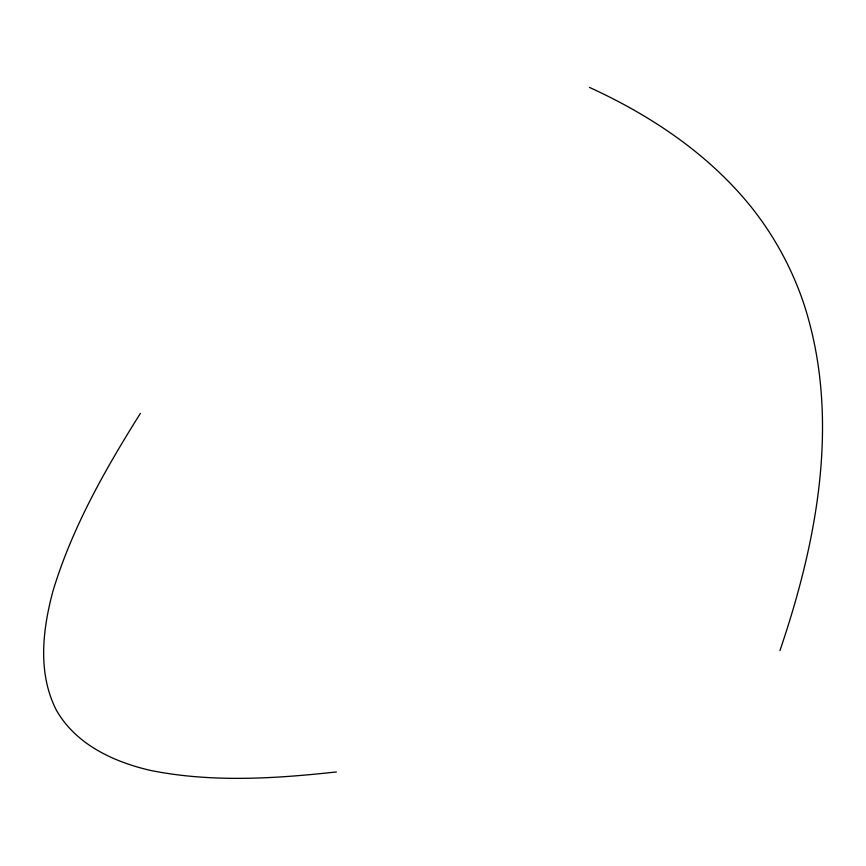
<?xml version="1.0" encoding="UTF-8"?>
<svg xmlns="http://www.w3.org/2000/svg" width="866" height="866" viewBox="0 0 866 866"><rect width="100%" height="100%" fill="white"/><g stroke="black" fill="none" stroke-linecap="round" stroke-linejoin="round"><path stroke-width="1.3" d="M779.93 650.615C817.515 540.178 840.929 417.26 803.735 303.468A317.703 317.703 0 0 0 751.287 207.082C708.648 154.083 650.929 115.481 589.497 87.423M140.368 413.396C105.197 469.404 72.084 527.589 52.913 591.24C42.531 629.993 37.476 673.25 56.431 710.282C76.013 744.608 113.847 762.037 150.922 770.513C212.051 782.691 274.858 778.696 336.387 771.942"/></g></svg>
